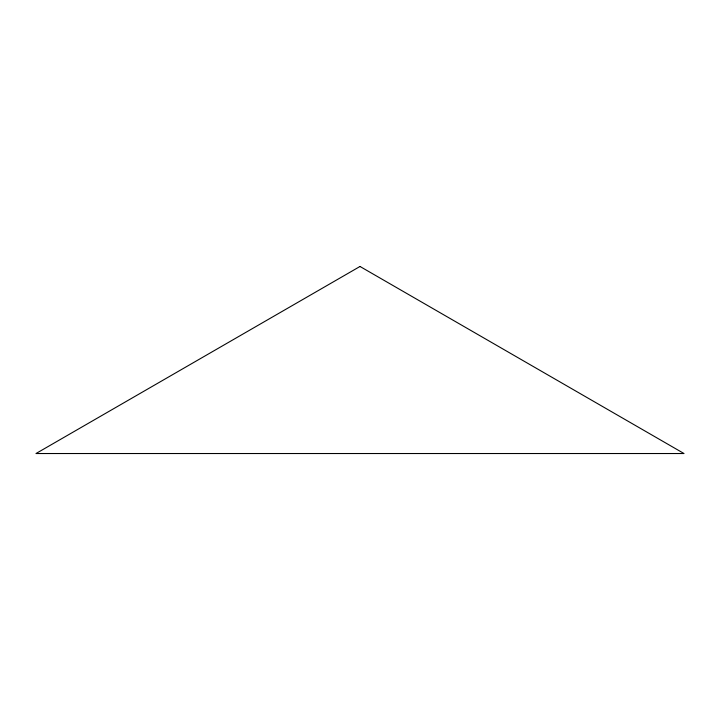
<?xml version="1.0" encoding="UTF-8"?>
<svg xmlns="http://www.w3.org/2000/svg" width="720" height="720" viewBox="0 0 720 720"><rect width="100%" height="100%" fill="white"/><g stroke="black" fill="none" stroke-linecap="round" stroke-linejoin="round"><path stroke-width="1.08" d="M360 266.472L36 453.528L684 453.528L360 266.472"/></g></svg>
